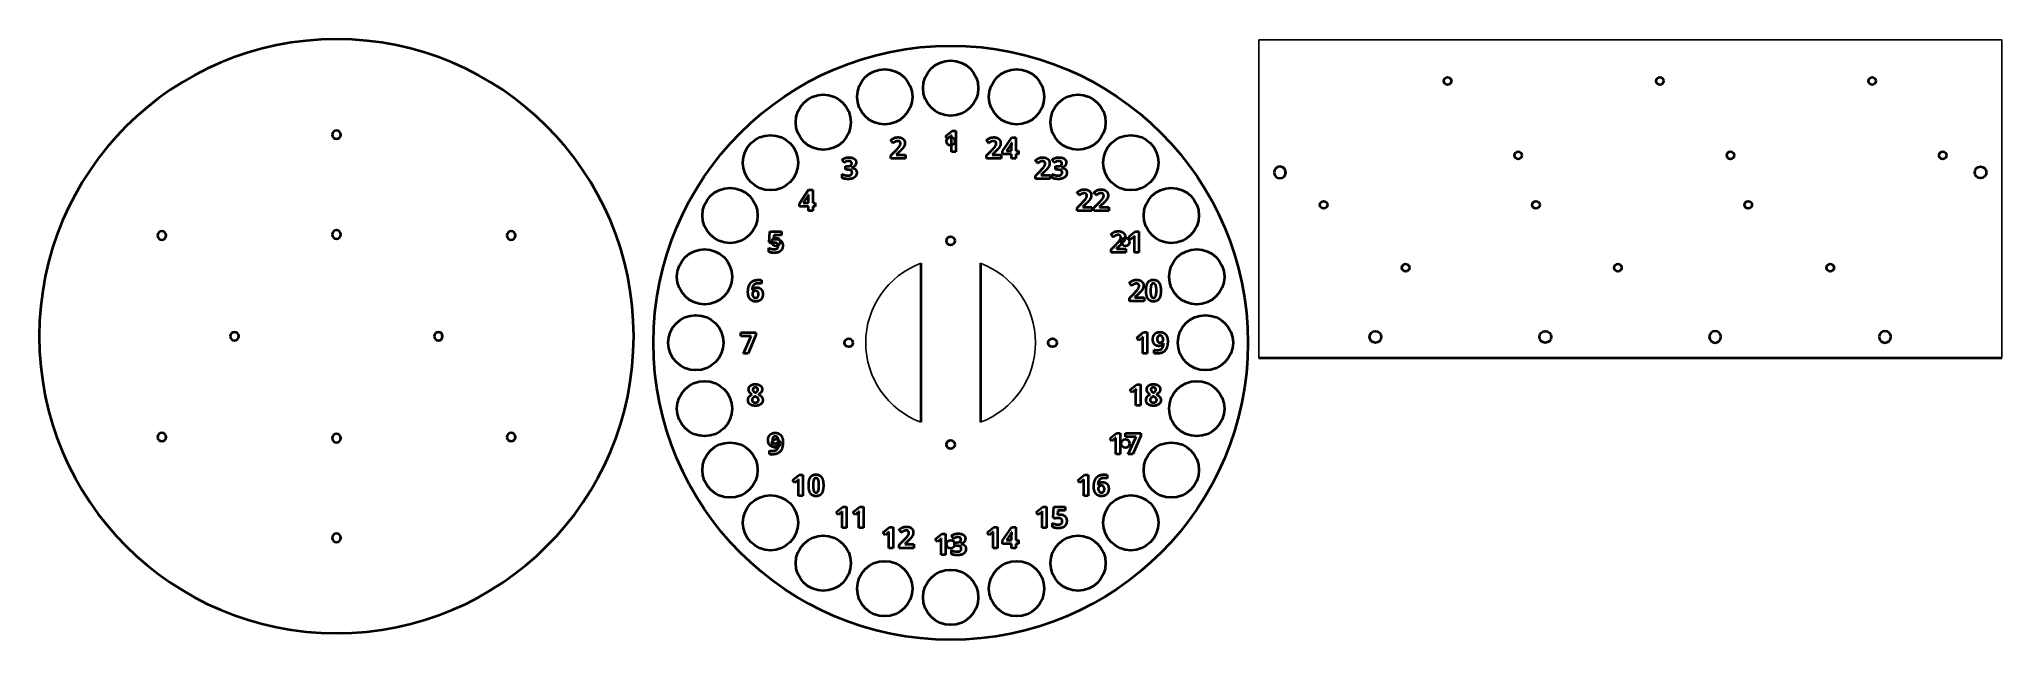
# Model space of a CAD drawing. Header units: millimetres. Extents: x 2266 to 3191, y 1477 to 1760.
import ezdxf

# ---------------------------------------------------------------- set-up
doc = ezdxf.new("R2010")
doc.units = ezdxf.units.MM
doc.layers.add('ModelSketch_Visible', color=7, linetype='Continuous', lineweight=40)
doc.layers.add('Visible', color=7, linetype='Continuous', lineweight=40)

msp = doc.modelspace()

# ---------------------------------------------------------------- linework, layer by layer
for p, q in [((2840.82, 1759.86), (3190.82, 1759.86)), ((2840.82, 1759.86), (2840.82, 1609.86)), ((3190.82, 1759.86), (3190.82, 1609.86))]:
    msp.add_line(p, q)
for start, end in [(110.48732, 249.51268), (290.48732, 69.51268)]:
    msp.add_arc((2695.74, 1617.1), 40, start, end)
at = {"layer": 'ModelSketch_Visible'}
for p, q in [((2668.63, 1711.15), (2667.49, 1712.5)), ((2693.24, 1714.47), (2696.44, 1717.02)), ((2694.26, 1713.21), (2693.24, 1714.47)), ((2695.4, 1714.13), (2694.26, 1713.21)), ((2696.07, 1712.84), (2696.09, 1713.78)), ((2696.07, 1707.1), (2696.07, 1712.84)), ((2696.09, 1713.78), (2696.12, 1714.81)), ((2696.44, 1717.02), (2698.16, 1717.02)), ((2698.16, 1717.02), (2698.16, 1707.1)), ((2713.73, 1711.15), (2712.59, 1712.5)), ((2720.23, 1707.38), (2724.58, 1713.78)), ((2723.89, 1710.29), (2722.07, 1707.55)), ((2724.55, 1711.38), (2724.49, 1711.38)), ((2724.58, 1713.78), (2726.51, 1713.78)), ((2726.51, 1713.78), (2726.51, 1707.55)), ((2645.61, 1702.01), (2644.64, 1703.45)), ((2667.52, 1705.32), (2670.01, 1707.84)), ((2667.52, 1703.86), (2667.52, 1705.32)), ((2674.45, 1703.86), (2667.52, 1703.86)), ((2671.4, 1706.92), (2670.13, 1705.72)), ((2670.13, 1705.72), (2670.13, 1705.63)), ((2670.13, 1705.63), (2674.45, 1705.63)), ((2674.45, 1705.63), (2674.45, 1703.86)), ((2698.16, 1707.1), (2696.07, 1707.1)), ((2712.62, 1705.32), (2715.11, 1707.84)), ((2712.62, 1703.86), (2712.62, 1705.32)), ((2719.55, 1703.86), (2712.62, 1703.86)), ((2716.5, 1706.92), (2715.23, 1705.72)), ((2715.23, 1705.72), (2715.23, 1705.63)), ((2715.23, 1705.63), (2719.55, 1705.63)), ((2719.55, 1705.63), (2719.55, 1703.86)), ((2720.23, 1705.92), (2720.23, 1707.38)), ((2724.46, 1705.92), (2720.23, 1705.92)), ((2722.07, 1707.55), (2724.46, 1707.55)), ((2724.46, 1707.55), (2724.46, 1709.23)), ((2724.46, 1703.86), (2724.46, 1705.92)), ((2726.51, 1703.86), (2724.46, 1703.86)), ((2726.51, 1707.55), (2727.7, 1707.55)), ((2726.51, 1705.92), (2726.51, 1703.86)), ((2727.7, 1705.92), (2726.51, 1705.92)), ((2727.7, 1707.55), (2727.7, 1705.92)), ((2736.8, 1701.66), (2735.66, 1703.01)), ((2744.57, 1702.01), (2743.6, 1703.45)), ((2644.63, 1694.77), (2644.63, 1696.56)), ((2646.15, 1700.27), (2646.92, 1700.27)), ((2646.15, 1698.67), (2646.15, 1700.27)), ((2646.91, 1698.67), (2646.15, 1698.67)), ((2649.05, 1699.6), (2649.05, 1699.56)), ((2735.69, 1695.83), (2738.18, 1698.35)), ((2735.69, 1694.37), (2735.69, 1695.83)), ((2742.62, 1694.37), (2735.69, 1694.37)), ((2739.58, 1697.43), (2738.3, 1696.23)), ((2738.3, 1696.23), (2738.3, 1696.14)), ((2738.3, 1696.14), (2742.62, 1696.14)), ((2742.62, 1696.14), (2742.62, 1694.37)), ((2743.59, 1694.77), (2743.59, 1696.56)), ((2745.12, 1700.27), (2745.88, 1700.27)), ((2745.12, 1698.67), (2745.12, 1700.27)), ((2745.87, 1698.67), (2745.12, 1698.67)), ((2748.02, 1699.6), (2748.02, 1699.56)), ((2624.5, 1682.79), (2628.85, 1689.19)), ((2624.5, 1681.33), (2624.5, 1682.79)), ((2628.16, 1685.71), (2626.34, 1682.96)), ((2626.34, 1682.96), (2628.73, 1682.96)), ((2628.73, 1682.96), (2628.73, 1684.64)), ((2628.82, 1686.79), (2628.77, 1686.79)), ((2628.85, 1689.19), (2630.78, 1689.19)), ((2630.78, 1689.19), (2630.78, 1682.96)), ((2630.78, 1682.96), (2631.97, 1682.96)), ((2631.97, 1682.96), (2631.97, 1681.33)), ((2756.43, 1686.57), (2755.29, 1687.92)), ((2755.32, 1680.74), (2757.81, 1683.25)), ((2759.2, 1682.33), (2757.93, 1681.13)), ((2764.36, 1686.57), (2763.22, 1687.92)), ((2763.24, 1680.74), (2765.73, 1683.25)), ((2767.13, 1682.33), (2765.86, 1681.13)), ((2628.73, 1681.33), (2624.5, 1681.33)), ((2628.73, 1679.28), (2628.73, 1681.33)), ((2630.78, 1679.28), (2628.73, 1679.28)), ((2630.78, 1681.33), (2630.78, 1679.28)), ((2631.97, 1681.33), (2630.78, 1681.33)), ((2755.32, 1679.28), (2755.32, 1680.74)), ((2762.25, 1679.28), (2755.32, 1679.28)), ((2757.93, 1681.13), (2757.93, 1681.04)), ((2757.93, 1681.04), (2762.25, 1681.04)), ((2762.25, 1681.04), (2762.25, 1679.28)), ((2763.24, 1679.28), (2763.24, 1680.74)), ((2770.18, 1679.28), (2763.24, 1679.28)), ((2765.86, 1681.13), (2765.86, 1681.04)), ((2765.86, 1681.04), (2770.18, 1681.04)), ((2770.18, 1681.04), (2770.18, 1679.28)), ((2610.24, 1664.46), (2610.62, 1669.52)), ((2611.08, 1664.02), (2610.24, 1664.46)), ((2610.62, 1669.52), (2615.99, 1669.52)), ((2612.45, 1667.74), (2612.27, 1665.79)), ((2612.27, 1665.79), (2612.51, 1665.84)), ((2615.99, 1667.74), (2612.45, 1667.74)), ((2615.99, 1669.52), (2615.99, 1667.74)), ((2772.4, 1666.89), (2771.26, 1668.24)), ((2779.48, 1666.97), (2782.68, 1669.52)), ((2780.49, 1665.71), (2779.48, 1666.97)), ((2781.63, 1666.63), (2780.49, 1665.71)), ((2782.3, 1665.34), (2782.32, 1666.28)), ((2782.3, 1659.6), (2782.3, 1665.34)), ((2782.32, 1666.28), (2782.36, 1667.31)), ((2782.68, 1669.52), (2784.4, 1669.52)), ((2784.4, 1669.52), (2784.4, 1659.6)), ((2610.05, 1660), (2610.05, 1661.81)), ((2771.29, 1661.06), (2773.78, 1663.58)), ((2771.29, 1659.6), (2771.29, 1661.06)), ((2778.22, 1659.6), (2771.29, 1659.6)), ((2775.18, 1662.66), (2773.9, 1661.46)), ((2773.9, 1661.46), (2773.9, 1661.37)), ((2773.9, 1661.37), (2778.22, 1661.37)), ((2778.22, 1661.37), (2778.22, 1659.6)), ((2784.4, 1659.6), (2782.3, 1659.6)), ((2606.58, 1646.62), (2606.58, 1644.94)), ((2681.74, 1654.57), (2681.74, 1579.63)), ((2709.74, 1654.57), (2709.74, 1579.63)), ((2602.2, 1641.98), (2602.29, 1641.98)), ((2781.05, 1643.98), (2779.91, 1645.33)), ((2779.93, 1638.15), (2782.42, 1640.66)), ((2779.93, 1636.69), (2779.93, 1638.15)), ((2786.86, 1636.69), (2779.93, 1636.69)), ((2783.82, 1639.75), (2782.54, 1638.55)), ((2782.54, 1638.55), (2782.54, 1638.45)), ((2782.54, 1638.45), (2786.86, 1638.45)), ((2786.86, 1638.45), (2786.86, 1636.69)), ((2596.92, 1620.24), (2596.92, 1622)), ((2596.92, 1622), (2604.04, 1622)), ((2601.81, 1620.24), (2596.92, 1620.24)), ((2598.09, 1612.1), (2601.81, 1620.24)), ((2604.04, 1620.69), (2600.29, 1612.1)), ((2604.04, 1622), (2604.04, 1620.69)), ((2783.43, 1619.47), (2786.62, 1622.02)), ((2784.44, 1618.21), (2783.43, 1619.47)), ((2785.58, 1619.13), (2784.44, 1618.21)), ((2786.25, 1617.84), (2786.27, 1618.78)), ((2786.25, 1612.1), (2786.25, 1617.84)), ((2786.27, 1618.78), (2786.3, 1619.81)), ((2786.62, 1622.02), (2788.34, 1622.02)), ((2788.34, 1622.02), (2788.34, 1612.1)), ((2600.29, 1612.1), (2598.09, 1612.1)), ((2788.34, 1612.1), (2786.25, 1612.1)), ((2791.67, 1612.06), (2791.67, 1613.74)), ((2796.05, 1616.7), (2795.97, 1616.7)), ((2780.19, 1594.89), (2783.38, 1597.43)), ((2781.2, 1593.62), (2780.19, 1594.89)), ((2782.34, 1594.54), (2781.2, 1593.62)), ((2783.01, 1593.25), (2783.03, 1594.19)), ((2783.01, 1587.51), (2783.01, 1593.25)), ((2783.03, 1594.19), (2783.07, 1595.22)), ((2783.38, 1597.43), (2785.11, 1597.43)), ((2785.11, 1597.43), (2785.11, 1587.51)), ((2785.11, 1587.51), (2783.01, 1587.51)), ((2770.68, 1571.97), (2773.87, 1574.52)), ((2771.69, 1570.71), (2770.68, 1571.97)), ((2772.83, 1571.63), (2771.69, 1570.71)), ((2773.52, 1571.28), (2773.55, 1572.31)), ((2773.87, 1574.52), (2775.6, 1574.52)), ((2775.6, 1574.52), (2775.6, 1564.6)), ((2778.16, 1574.5), (2785.27, 1574.5)), ((2778.16, 1572.74), (2778.16, 1574.5)), ((2783.05, 1572.74), (2778.16, 1572.74)), ((2779.32, 1564.6), (2783.05, 1572.74)), ((2785.27, 1573.19), (2781.52, 1564.6)), ((2785.27, 1574.5), (2785.27, 1573.19)), ((2610.44, 1564.56), (2610.44, 1566.24)), ((2614.81, 1569.2), (2614.73, 1569.2)), ((2773.5, 1570.34), (2773.52, 1571.28)), ((2773.5, 1564.6), (2773.5, 1570.34)), ((2775.6, 1564.6), (2773.5, 1564.6)), ((2781.52, 1564.6), (2779.32, 1564.6)), ((2621.26, 1552.3), (2624.45, 1554.84)), ((2624.45, 1554.84), (2626.18, 1554.84)), ((2626.18, 1554.84), (2626.18, 1544.93)), ((2755.58, 1552.3), (2758.78, 1554.84)), ((2758.78, 1554.84), (2760.5, 1554.84)), ((2760.5, 1554.84), (2760.5, 1544.93)), ((2769.48, 1554.85), (2769.48, 1553.18)), ((2622.27, 1551.04), (2621.26, 1552.3)), ((2623.41, 1551.95), (2622.27, 1551.04)), ((2624.08, 1550.66), (2624.1, 1551.61)), ((2624.08, 1544.93), (2624.08, 1550.66)), ((2626.18, 1544.93), (2624.08, 1544.93)), ((2624.1, 1551.61), (2624.13, 1552.64)), ((2756.59, 1551.04), (2755.58, 1552.3)), ((2757.73, 1551.95), (2756.59, 1551.04)), ((2758.4, 1550.66), (2758.42, 1551.61)), ((2758.4, 1544.93), (2758.4, 1550.66)), ((2760.5, 1544.93), (2758.4, 1544.93)), ((2758.42, 1551.61), (2758.46, 1552.64)), ((2765.1, 1550.22), (2765.19, 1550.22)), ((2641.78, 1537.2), (2644.98, 1539.74)), ((2642.79, 1535.94), (2641.78, 1537.2)), ((2643.93, 1536.86), (2642.79, 1535.94)), ((2644.6, 1535.57), (2644.62, 1536.51)), ((2644.6, 1529.83), (2644.6, 1535.57)), ((2644.62, 1536.51), (2644.66, 1537.54)), ((2644.98, 1539.74), (2646.7, 1539.74)), ((2646.7, 1539.74), (2646.7, 1529.83)), ((2649.71, 1537.2), (2652.9, 1539.74)), ((2650.72, 1535.94), (2649.71, 1537.2)), ((2651.86, 1536.86), (2650.72, 1535.94)), ((2652.53, 1535.57), (2652.55, 1536.51)), ((2652.53, 1529.83), (2652.53, 1535.57)), ((2652.55, 1536.51), (2652.58, 1537.54)), ((2652.9, 1539.74), (2654.63, 1539.74)), ((2654.63, 1539.74), (2654.63, 1529.83)), ((2736, 1537.2), (2739.19, 1539.74)), ((2737.01, 1535.94), (2736, 1537.2)), ((2738.15, 1536.86), (2737.01, 1535.94)), ((2738.82, 1535.57), (2738.84, 1536.51)), ((2738.82, 1529.83), (2738.82, 1535.57)), ((2738.84, 1536.51), (2738.87, 1537.54)), ((2739.19, 1539.74), (2740.92, 1539.74)), ((2740.92, 1539.74), (2740.92, 1529.83)), ((2743.98, 1534.69), (2744.35, 1539.74)), ((2744.81, 1534.24), (2743.98, 1534.69)), ((2744.35, 1539.74), (2749.73, 1539.74)), ((2746.19, 1537.97), (2746.01, 1536.02)), ((2746.01, 1536.02), (2746.25, 1536.07)), ((2749.73, 1537.97), (2746.19, 1537.97)), ((2749.73, 1539.74), (2749.73, 1537.97)), ((2646.7, 1529.83), (2644.6, 1529.83)), ((2654.63, 1529.83), (2652.53, 1529.83)), ((2663.82, 1527.71), (2667.01, 1530.25)), ((2664.83, 1526.45), (2663.82, 1527.71)), ((2665.97, 1527.37), (2664.83, 1526.45)), ((2666.64, 1526.08), (2666.66, 1527.02)), ((2666.64, 1520.34), (2666.64, 1526.08)), ((2666.66, 1527.02), (2666.69, 1528.05)), ((2667.01, 1530.25), (2668.74, 1530.25)), ((2668.74, 1530.25), (2668.74, 1520.34)), ((2672.59, 1527.63), (2671.46, 1528.98)), ((2688.45, 1524.47), (2691.65, 1527.02)), ((2691.65, 1527.02), (2693.37, 1527.02)), ((2693.37, 1527.02), (2693.37, 1517.1)), ((2697.07, 1524.74), (2696.1, 1526.18)), ((2712.88, 1527.71), (2716.08, 1530.25)), ((2713.89, 1526.45), (2712.88, 1527.71)), ((2715.03, 1527.37), (2713.89, 1526.45)), ((2715.7, 1526.08), (2715.73, 1527.02)), ((2715.7, 1520.34), (2715.7, 1526.08)), ((2715.73, 1527.02), (2715.76, 1528.05)), ((2716.08, 1530.25), (2717.8, 1530.25)), ((2717.8, 1530.25), (2717.8, 1520.34)), ((2720.23, 1523.85), (2724.58, 1530.25)), ((2723.89, 1526.77), (2722.07, 1524.02)), ((2724.46, 1524.02), (2724.46, 1525.7)), ((2724.55, 1527.85), (2724.49, 1527.85)), ((2724.58, 1530.25), (2726.51, 1530.25)), ((2726.51, 1530.25), (2726.51, 1524.02)), ((2740.92, 1529.83), (2738.82, 1529.83)), ((2743.78, 1530.23), (2743.78, 1532.04)), ((2668.74, 1520.34), (2666.64, 1520.34)), ((2671.48, 1521.8), (2673.97, 1524.31)), ((2671.48, 1520.34), (2671.48, 1521.8)), ((2678.41, 1520.34), (2671.48, 1520.34)), ((2675.37, 1523.4), (2674.09, 1522.2)), ((2674.09, 1522.2), (2674.09, 1522.1)), ((2674.09, 1522.1), (2678.41, 1522.1)), ((2678.41, 1522.1), (2678.41, 1520.34)), ((2689.47, 1523.21), (2688.45, 1524.47)), ((2690.6, 1524.13), (2689.47, 1523.21)), ((2691.28, 1522.84), (2691.3, 1523.78)), ((2691.28, 1517.1), (2691.28, 1522.84)), ((2693.37, 1517.1), (2691.28, 1517.1)), ((2691.3, 1523.78), (2691.33, 1524.81)), ((2696.09, 1517.5), (2696.09, 1519.28)), ((2697.62, 1523), (2698.38, 1523)), ((2697.62, 1521.39), (2697.62, 1523)), ((2698.37, 1521.39), (2697.62, 1521.39)), ((2700.52, 1522.32), (2700.52, 1522.28)), ((2717.8, 1520.34), (2715.7, 1520.34)), ((2720.23, 1522.39), (2720.23, 1523.85)), ((2724.46, 1522.39), (2720.23, 1522.39)), ((2722.07, 1524.02), (2724.46, 1524.02)), ((2724.46, 1520.34), (2724.46, 1522.39)), ((2726.51, 1520.34), (2724.46, 1520.34)), ((2726.51, 1524.02), (2727.7, 1524.02)), ((2726.51, 1522.39), (2726.51, 1520.34)), ((2727.7, 1522.39), (2726.51, 1522.39)), ((2727.7, 1524.02), (2727.7, 1522.39))]:
    msp.add_line(p, q, dxfattribs=at)
for centre, radius in [((2695.74, 1617.1), 140), ((2695.74, 1737.1), 13), ((2664.69, 1733.01), 13), ((2726.8, 1733.01), 13), ((2635.74, 1721.02), 13), ((2755.74, 1721.02), 13), ((2610.89, 1701.95), 13), ((2695.74, 1712.1), 2), ((2780.6, 1701.95), 13), ((2591.82, 1677.1), 13), ((2799.67, 1677.1), 13), ((2613.47, 1664.6), 2), ((2695.74, 1665.1), 2), ((2778.02, 1664.6), 2), ((2579.83, 1648.16), 13), ((2811.65, 1648.16), 13), ((2575.74, 1617.1), 13), ((2815.74, 1617.1), 13), ((2647.74, 1617.1), 2), ((2743.74, 1617.1), 2), ((2579.83, 1586.04), 13), ((2811.65, 1586.04), 13), ((2613.47, 1569.6), 2), ((2778.02, 1569.6), 2), ((2591.82, 1557.1), 13), ((2695.74, 1569.1), 2), ((2799.67, 1557.1), 13), ((2610.89, 1532.25), 13), ((2780.6, 1532.25), 13), ((2635.74, 1513.18), 13), ((2755.74, 1513.18), 13), ((2695.74, 1522.1), 2), ((2664.69, 1501.19), 13), ((2695.74, 1497.1), 13), ((2726.8, 1501.19), 13)]:
    msp.add_circle(centre, radius, dxfattribs=at)
for points in [[(2667.49, 1712.5), (2668.22, 1713.13), (2668.7, 1713.39)], [(2669.76, 1711.91), (2669.22, 1711.64), (2668.63, 1711.15)], [(2668.7, 1713.39), (2669.19, 1713.64), (2669.76, 1713.78)], [(2669.76, 1713.78), (2670.33, 1713.92), (2671.03, 1713.92)], [(2670.88, 1712.17), (2670.31, 1712.17), (2669.76, 1711.91)], [(2671.76, 1711.88), (2671.43, 1712.17), (2670.88, 1712.17)], [(2671.03, 1713.92), (2671.96, 1713.92), (2672.67, 1713.58)], [(2671.45, 1709.41), (2671.79, 1709.85), (2671.94, 1710.22)], [(2672.09, 1710.99), (2672.09, 1711.59), (2671.76, 1711.88)], [(2671.94, 1710.22), (2672.09, 1710.59), (2672.09, 1710.99)], [(2672.67, 1713.58), (2673.38, 1713.24), (2673.78, 1712.63)], [(2673.78, 1712.63), (2674.17, 1712.02), (2674.17, 1711.24)], [(2674.17, 1711.24), (2674.17, 1710.55), (2673.93, 1709.95)], [(2696.12, 1714.81), (2695.6, 1714.29), (2695.4, 1714.13)], [(2712.59, 1712.5), (2713.32, 1713.13), (2713.8, 1713.39)], [(2714.86, 1711.91), (2714.32, 1711.64), (2713.73, 1711.15)], [(2713.8, 1713.39), (2714.29, 1713.64), (2714.86, 1713.78)], [(2714.86, 1713.78), (2715.43, 1713.92), (2716.13, 1713.92)], [(2715.98, 1712.17), (2715.41, 1712.17), (2714.86, 1711.91)], [(2716.86, 1711.88), (2716.53, 1712.17), (2715.98, 1712.17)], [(2716.13, 1713.92), (2717.06, 1713.92), (2717.77, 1713.58)], [(2716.55, 1709.41), (2716.89, 1709.85), (2717.04, 1710.22)], [(2717.19, 1710.99), (2717.19, 1711.59), (2716.86, 1711.88)], [(2717.04, 1710.22), (2717.19, 1710.59), (2717.19, 1710.99)], [(2717.77, 1713.58), (2718.48, 1713.24), (2718.88, 1712.63)], [(2718.88, 1712.63), (2719.27, 1712.02), (2719.27, 1711.24)], [(2719.27, 1711.24), (2719.27, 1710.55), (2719.03, 1709.95)], [(2724.49, 1711.38), (2724.24, 1710.82), (2723.89, 1710.29)], [(2724.46, 1709.23), (2724.46, 1709.65), (2724.49, 1710.45)], [(2724.49, 1710.45), (2724.53, 1711.25), (2724.55, 1711.38)], [(2644.64, 1703.45), (2646, 1704.43), (2647.88, 1704.43)], [(2646.73, 1702.57), (2646.23, 1702.41), (2645.61, 1702.01)], [(2647.73, 1702.74), (2647.24, 1702.74), (2646.73, 1702.57)], [(2649.14, 1701.61), (2649.14, 1702.74), (2647.73, 1702.74)], [(2647.88, 1704.43), (2649.41, 1704.43), (2650.31, 1703.81)], [(2648.6, 1700.58), (2649.14, 1700.88), (2649.14, 1701.61)], [(2650.31, 1703.81), (2651.2, 1703.18), (2651.2, 1702.07)], [(2651.2, 1702.07), (2651.2, 1701.14), (2650.64, 1700.49)], [(2670.01, 1707.84), (2671.11, 1708.97), (2671.45, 1709.41)], [(2673.18, 1708.72), (2672.68, 1708.09), (2671.4, 1706.92)], [(2673.93, 1709.95), (2673.69, 1709.35), (2673.18, 1708.72)], [(2715.11, 1707.84), (2716.21, 1708.97), (2716.55, 1709.41)], [(2718.28, 1708.72), (2717.78, 1708.09), (2716.5, 1706.92)], [(2719.03, 1709.95), (2718.79, 1709.35), (2718.28, 1708.72)], [(2735.66, 1703.01), (2736.39, 1703.64), (2736.88, 1703.9)], [(2737.94, 1702.42), (2737.39, 1702.15), (2736.8, 1701.66)], [(2736.88, 1703.9), (2737.36, 1704.15), (2737.93, 1704.29)], [(2737.93, 1704.29), (2738.5, 1704.43), (2739.2, 1704.43)], [(2739.05, 1702.68), (2738.48, 1702.68), (2737.94, 1702.42)], [(2739.93, 1702.39), (2739.6, 1702.68), (2739.05, 1702.68)], [(2739.2, 1704.43), (2740.13, 1704.43), (2740.84, 1704.09)], [(2740.26, 1701.5), (2740.26, 1702.1), (2739.93, 1702.39)], [(2740.11, 1700.73), (2740.26, 1701.1), (2740.26, 1701.5)], [(2740.84, 1704.09), (2741.56, 1703.75), (2741.95, 1703.14)], [(2741.95, 1703.14), (2742.34, 1702.53), (2742.34, 1701.75)], [(2742.34, 1701.75), (2742.34, 1701.06), (2742.1, 1700.46)], [(2743.6, 1703.45), (2744.96, 1704.43), (2746.84, 1704.43)], [(2745.7, 1702.57), (2745.19, 1702.41), (2744.57, 1702.01)], [(2746.69, 1702.74), (2746.2, 1702.74), (2745.7, 1702.57)], [(2748.1, 1701.61), (2748.1, 1702.74), (2746.69, 1702.74)], [(2746.84, 1704.43), (2748.38, 1704.43), (2749.27, 1703.81)], [(2747.57, 1700.58), (2748.1, 1700.88), (2748.1, 1701.61)], [(2749.27, 1703.81), (2750.16, 1703.18), (2750.16, 1702.07)], [(2750.16, 1702.07), (2750.16, 1701.14), (2749.6, 1700.49)], [(2644.63, 1696.56), (2645.2, 1696.27), (2645.89, 1696.08)], [(2647.49, 1694.24), (2645.88, 1694.24), (2644.63, 1694.77)], [(2645.89, 1696.08), (2646.59, 1695.9), (2647.26, 1695.9)], [(2648.72, 1698.37), (2648.15, 1698.67), (2646.91, 1698.67)], [(2646.92, 1700.27), (2648.07, 1700.27), (2648.6, 1700.58)], [(2647.26, 1695.9), (2648.3, 1695.9), (2648.8, 1696.25)], [(2650.45, 1695.03), (2649.41, 1694.24), (2647.49, 1694.24)], [(2649.29, 1697.39), (2649.29, 1698.08), (2648.72, 1698.37)], [(2648.8, 1696.25), (2649.29, 1696.6), (2649.29, 1697.39)], [(2650.64, 1700.49), (2650.07, 1699.84), (2649.05, 1699.6)], [(2649.05, 1699.56), (2650.26, 1699.41), (2650.87, 1698.83)], [(2651.49, 1697.26), (2651.49, 1695.83), (2650.45, 1695.03)], [(2650.87, 1698.83), (2651.49, 1698.25), (2651.49, 1697.26)], [(2738.18, 1698.35), (2739.29, 1699.48), (2739.62, 1699.92)], [(2741.36, 1699.23), (2740.85, 1698.6), (2739.58, 1697.43)], [(2739.62, 1699.92), (2739.96, 1700.35), (2740.11, 1700.73)], [(2742.1, 1700.46), (2741.86, 1699.86), (2741.36, 1699.23)], [(2743.59, 1696.56), (2744.17, 1696.27), (2744.86, 1696.08)], [(2746.45, 1694.24), (2744.84, 1694.24), (2743.59, 1694.77)], [(2744.86, 1696.08), (2745.55, 1695.9), (2746.23, 1695.9)], [(2747.69, 1698.37), (2747.12, 1698.67), (2745.87, 1698.67)], [(2745.88, 1700.27), (2747.03, 1700.27), (2747.57, 1700.58)], [(2746.23, 1695.9), (2747.27, 1695.9), (2747.76, 1696.25)], [(2749.42, 1695.03), (2748.38, 1694.24), (2746.45, 1694.24)], [(2748.26, 1697.39), (2748.26, 1698.08), (2747.69, 1698.37)], [(2747.76, 1696.25), (2748.26, 1696.6), (2748.26, 1697.39)], [(2749.6, 1700.49), (2749.04, 1699.84), (2748.02, 1699.6)], [(2748.02, 1699.56), (2749.22, 1699.41), (2749.84, 1698.83)], [(2750.45, 1697.26), (2750.45, 1695.83), (2749.42, 1695.03)], [(2749.84, 1698.83), (2750.45, 1698.25), (2750.45, 1697.26)], [(2628.77, 1686.79), (2628.51, 1686.23), (2628.16, 1685.71)], [(2628.73, 1684.64), (2628.73, 1685.06), (2628.77, 1685.86)], [(2628.77, 1685.86), (2628.8, 1686.66), (2628.82, 1686.79)], [(2755.29, 1687.92), (2756.02, 1688.54), (2756.5, 1688.8)], [(2757.56, 1687.32), (2757.02, 1687.05), (2756.43, 1686.57)], [(2756.5, 1688.8), (2756.99, 1689.06), (2757.56, 1689.19)], [(2757.56, 1689.19), (2758.13, 1689.33), (2758.83, 1689.33)], [(2758.68, 1687.58), (2758.11, 1687.58), (2757.56, 1687.32)], [(2757.81, 1683.25), (2758.91, 1684.38), (2759.25, 1684.82)], [(2759.56, 1687.29), (2759.23, 1687.58), (2758.68, 1687.58)], [(2758.83, 1689.33), (2759.76, 1689.33), (2760.47, 1688.99)], [(2760.98, 1684.13), (2760.48, 1683.5), (2759.2, 1682.33)], [(2759.25, 1684.82), (2759.59, 1685.26), (2759.74, 1685.63)], [(2759.89, 1686.4), (2759.89, 1687), (2759.56, 1687.29)], [(2759.74, 1685.63), (2759.89, 1686), (2759.89, 1686.4)], [(2760.47, 1688.99), (2761.18, 1688.66), (2761.58, 1688.05)], [(2761.73, 1685.36), (2761.49, 1684.76), (2760.98, 1684.13)], [(2761.58, 1688.05), (2761.97, 1687.43), (2761.97, 1686.65)], [(2761.97, 1686.65), (2761.97, 1685.96), (2761.73, 1685.36)], [(2763.22, 1687.92), (2763.95, 1688.54), (2764.43, 1688.8)], [(2765.49, 1687.32), (2764.95, 1687.05), (2764.36, 1686.57)], [(2764.43, 1688.8), (2764.91, 1689.06), (2765.48, 1689.19)], [(2765.48, 1689.19), (2766.05, 1689.33), (2766.76, 1689.33)], [(2766.61, 1687.58), (2766.03, 1687.58), (2765.49, 1687.32)], [(2765.73, 1683.25), (2766.84, 1684.38), (2767.18, 1684.82)], [(2767.49, 1687.29), (2767.16, 1687.58), (2766.61, 1687.58)], [(2766.76, 1689.33), (2767.69, 1689.33), (2768.4, 1688.99)], [(2768.91, 1684.13), (2768.4, 1683.5), (2767.13, 1682.33)], [(2767.18, 1684.82), (2767.52, 1685.26), (2767.67, 1685.63)], [(2767.82, 1686.4), (2767.82, 1687), (2767.49, 1687.29)], [(2767.67, 1685.63), (2767.82, 1686), (2767.82, 1686.4)], [(2768.4, 1688.99), (2769.11, 1688.66), (2769.5, 1688.05)], [(2769.66, 1685.36), (2769.42, 1684.76), (2768.91, 1684.13)], [(2769.5, 1688.05), (2769.9, 1687.43), (2769.9, 1686.65)], [(2769.9, 1686.65), (2769.9, 1685.96), (2769.66, 1685.36)], [(2611.78, 1664.17), (2611.35, 1664.1), (2611.08, 1664.02)], [(2612.58, 1664.24), (2612.22, 1664.24), (2611.78, 1664.17)], [(2612.51, 1665.84), (2612.92, 1665.94), (2613.53, 1665.94)], [(2614.56, 1662.74), (2614.56, 1664.24), (2612.58, 1664.24)], [(2613.53, 1665.94), (2614.97, 1665.94), (2615.82, 1665.13)], [(2615.82, 1665.13), (2616.67, 1664.32), (2616.67, 1662.92)], [(2771.26, 1668.24), (2771.99, 1668.87), (2772.48, 1669.12)], [(2773.53, 1667.64), (2772.99, 1667.38), (2772.4, 1666.89)], [(2772.48, 1669.12), (2772.96, 1669.38), (2773.53, 1669.52)], [(2773.53, 1669.52), (2774.1, 1669.66), (2774.8, 1669.66)], [(2774.65, 1667.91), (2774.08, 1667.91), (2773.53, 1667.64)], [(2773.78, 1663.58), (2774.88, 1664.71), (2775.22, 1665.15)], [(2775.53, 1667.62), (2775.2, 1667.91), (2774.65, 1667.91)], [(2774.8, 1669.66), (2775.73, 1669.66), (2776.44, 1669.32)], [(2776.95, 1664.46), (2776.45, 1663.83), (2775.18, 1662.66)], [(2775.22, 1665.15), (2775.56, 1665.58), (2775.71, 1665.96)], [(2775.86, 1666.73), (2775.86, 1667.33), (2775.53, 1667.62)], [(2775.71, 1665.96), (2775.86, 1666.33), (2775.86, 1666.73)], [(2776.44, 1669.32), (2777.15, 1668.98), (2777.55, 1668.37)], [(2777.7, 1665.69), (2777.46, 1665.09), (2776.95, 1664.46)], [(2777.55, 1668.37), (2777.94, 1667.76), (2777.94, 1666.97)], [(2777.94, 1666.97), (2777.94, 1666.29), (2777.7, 1665.69)], [(2782.36, 1667.31), (2781.84, 1666.79), (2781.63, 1666.63)], [(2610.05, 1661.81), (2610.58, 1661.53), (2611.29, 1661.35)], [(2612.72, 1659.46), (2611.06, 1659.46), (2610.05, 1660)], [(2611.29, 1661.35), (2612.01, 1661.17), (2612.64, 1661.17)], [(2612.64, 1661.17), (2614.56, 1661.17), (2614.56, 1662.74)], [(2615.65, 1660.36), (2614.62, 1659.46), (2612.72, 1659.46)], [(2616.67, 1662.92), (2616.67, 1661.26), (2615.65, 1660.36)], [(2601.52, 1645.28), (2602.76, 1646.72), (2605.25, 1646.72)], [(2605.25, 1646.72), (2606.09, 1646.72), (2606.58, 1646.62)], [(2779.91, 1645.33), (2780.64, 1645.95), (2781.12, 1646.21)], [(2781.12, 1646.21), (2781.6, 1646.47), (2782.17, 1646.61)], [(2782.17, 1646.61), (2782.74, 1646.75), (2783.45, 1646.75)], [(2783.45, 1646.75), (2784.37, 1646.75), (2785.09, 1646.41)], [(2785.09, 1646.41), (2785.8, 1646.07), (2786.19, 1645.46)], [(2786.19, 1645.46), (2786.59, 1644.85), (2786.59, 1644.06)], [(2787.81, 1641.65), (2787.81, 1644.27), (2788.65, 1645.52)], [(2788.65, 1645.52), (2789.5, 1646.76), (2791.26, 1646.76)], [(2791.26, 1646.76), (2792.98, 1646.76), (2793.86, 1645.46)], [(2793.86, 1645.46), (2794.74, 1644.16), (2794.74, 1641.65)], [(2600.28, 1640.9), (2600.28, 1643.84), (2601.52, 1645.28)], [(2600.72, 1638.55), (2600.28, 1639.52), (2600.28, 1640.9)], [(2601.98, 1637.06), (2601.16, 1637.57), (2600.72, 1638.55)], [(2603.9, 1636.55), (2602.8, 1636.55), (2601.98, 1637.06)], [(2602.6, 1643.79), (2602.26, 1643.15), (2602.2, 1641.98)], [(2602.29, 1641.98), (2602.96, 1643.13), (2604.44, 1643.13)], [(2602.81, 1641.11), (2602.36, 1640.7), (2602.36, 1640.15)], [(2602.36, 1640.15), (2602.36, 1639.34), (2602.78, 1638.78)], [(2603.62, 1644.75), (2602.94, 1644.43), (2602.6, 1643.79)], [(2602.78, 1638.78), (2603.2, 1638.23), (2603.86, 1638.23)], [(2603.9, 1641.52), (2603.26, 1641.52), (2602.81, 1641.11)], [(2605.38, 1645.08), (2604.3, 1645.08), (2603.62, 1644.75)], [(2603.86, 1638.23), (2604.53, 1638.23), (2604.89, 1638.68)], [(2604.91, 1641.11), (2604.57, 1641.52), (2603.9, 1641.52)], [(2606.38, 1637.48), (2605.48, 1636.55), (2603.9, 1636.55)], [(2604.44, 1643.13), (2605.77, 1643.13), (2606.52, 1642.3)], [(2604.89, 1638.68), (2605.25, 1639.13), (2605.25, 1639.96)], [(2605.25, 1639.96), (2605.25, 1640.69), (2604.91, 1641.11)], [(2606.58, 1644.94), (2605.97, 1645.08), (2605.38, 1645.08)], [(2607.27, 1639.99), (2607.27, 1638.41), (2606.38, 1637.48)], [(2606.52, 1642.3), (2607.27, 1641.46), (2607.27, 1639.99)], [(2782.18, 1644.73), (2781.64, 1644.47), (2781.05, 1643.98)], [(2783.3, 1645), (2782.72, 1645), (2782.18, 1644.73)], [(2782.42, 1640.66), (2783.53, 1641.8), (2783.87, 1642.23)], [(2784.17, 1644.7), (2783.84, 1645), (2783.3, 1645)], [(2785.6, 1641.55), (2785.09, 1640.91), (2783.82, 1639.75)], [(2783.87, 1642.23), (2784.2, 1642.67), (2784.35, 1643.04)], [(2784.5, 1643.82), (2784.5, 1644.41), (2784.17, 1644.7)], [(2784.35, 1643.04), (2784.5, 1643.42), (2784.5, 1643.82)], [(2786.34, 1642.78), (2786.1, 1642.18), (2785.6, 1641.55)], [(2786.59, 1644.06), (2786.59, 1643.38), (2786.34, 1642.78)], [(2788.68, 1637.84), (2787.81, 1639.13), (2787.81, 1641.65)], [(2791.26, 1636.55), (2789.55, 1636.55), (2788.68, 1637.84)], [(2790.21, 1644.27), (2789.89, 1643.47), (2789.89, 1641.65)], [(2789.89, 1641.65), (2789.89, 1639.82), (2790.2, 1639.03)], [(2790.2, 1639.03), (2790.52, 1638.24), (2791.26, 1638.24)], [(2791.26, 1645.06), (2790.52, 1645.06), (2790.21, 1644.27)], [(2792.32, 1644.27), (2791.99, 1645.06), (2791.26, 1645.06)], [(2791.26, 1638.24), (2792, 1638.24), (2792.32, 1639.04)], [(2793.89, 1637.8), (2793.04, 1636.55), (2791.26, 1636.55)], [(2792.65, 1641.65), (2792.65, 1643.47), (2792.32, 1644.27)], [(2792.32, 1639.04), (2792.65, 1639.84), (2792.65, 1641.65)], [(2794.74, 1641.65), (2794.74, 1639.05), (2793.89, 1637.8)], [(2786.3, 1619.81), (2785.78, 1619.29), (2785.58, 1619.13)], [(2790.98, 1618.69), (2790.98, 1620.28), (2791.89, 1621.21)], [(2791.73, 1616.38), (2790.98, 1617.21), (2790.98, 1618.69)], [(2791.89, 1621.21), (2792.79, 1622.13), (2794.35, 1622.13)], [(2793.38, 1620), (2793.01, 1619.55), (2793.01, 1618.71)], [(2793.01, 1618.71), (2793.01, 1618), (2793.34, 1617.57)], [(2794.39, 1620.45), (2793.74, 1620.45), (2793.38, 1620)], [(2794.35, 1622.13), (2795.45, 1622.13), (2796.28, 1621.62)], [(2795.47, 1619.89), (2795.05, 1620.45), (2794.39, 1620.45)], [(2795.44, 1617.57), (2795.9, 1617.99), (2795.9, 1618.53)], [(2795.9, 1618.53), (2795.9, 1619.34), (2795.47, 1619.89)], [(2796.28, 1621.62), (2797.1, 1621.1), (2797.54, 1620.12)], [(2797.98, 1617.79), (2797.98, 1614.86), (2796.75, 1613.41)], [(2797.54, 1620.12), (2797.98, 1619.14), (2797.98, 1617.79)], [(2791.67, 1613.74), (2792.24, 1613.6), (2792.87, 1613.6)], [(2793.01, 1611.96), (2792.13, 1611.96), (2791.67, 1612.06)], [(2793.77, 1615.55), (2792.47, 1615.55), (2791.73, 1616.38)], [(2792.87, 1613.6), (2793.92, 1613.6), (2794.6, 1613.91)], [(2796.75, 1613.41), (2795.51, 1611.96), (2793.01, 1611.96)], [(2793.34, 1617.57), (2793.67, 1617.15), (2794.35, 1617.15)], [(2795.06, 1615.8), (2794.54, 1615.55), (2793.77, 1615.55)], [(2794.35, 1617.15), (2794.99, 1617.15), (2795.44, 1617.57)], [(2794.6, 1613.91), (2795.27, 1614.22), (2795.63, 1614.88)], [(2795.97, 1616.7), (2795.57, 1616.06), (2795.06, 1615.8)], [(2795.63, 1614.88), (2795.99, 1615.54), (2796.05, 1616.7)], [(2600.3, 1590.03), (2600.3, 1590.88), (2600.75, 1591.54)], [(2601.22, 1588.07), (2600.3, 1588.76), (2600.3, 1590.03)], [(2600.6, 1595.18), (2600.6, 1596.24), (2601.48, 1596.9)], [(2600.97, 1593.84), (2600.6, 1594.45), (2600.6, 1595.18)], [(2600.75, 1591.54), (2601.2, 1592.19), (2602.19, 1592.7)], [(2602.19, 1592.7), (2601.35, 1593.23), (2600.97, 1593.84)], [(2601.48, 1596.9), (2602.36, 1597.56), (2603.78, 1597.56)], [(2603.68, 1591.83), (2602.24, 1591.17), (2602.24, 1590.15)], [(2602.24, 1590.15), (2602.24, 1589.57), (2602.64, 1589.24)], [(2602.9, 1595.75), (2602.57, 1595.48), (2602.57, 1595.01)], [(2602.57, 1595.01), (2602.57, 1594.61), (2602.84, 1594.29)], [(2602.84, 1594.29), (2603.1, 1593.96), (2603.78, 1593.62)], [(2603.77, 1596.03), (2603.23, 1596.03), (2602.9, 1595.75)], [(2604.92, 1590.99), (2604.54, 1591.39), (2603.68, 1591.83)], [(2604.64, 1595.75), (2604.3, 1596.03), (2603.77, 1596.03)], [(2603.78, 1597.56), (2605.21, 1597.56), (2606.08, 1596.91)], [(2603.78, 1593.62), (2604.45, 1593.94), (2604.71, 1594.26)], [(2604.97, 1595.01), (2604.97, 1595.48), (2604.64, 1595.75)], [(2604.71, 1594.26), (2604.97, 1594.59), (2604.97, 1595.01)], [(2605.31, 1590.14), (2605.31, 1590.59), (2604.92, 1590.99)], [(2604.92, 1589.25), (2605.31, 1589.59), (2605.31, 1590.14)], [(2606.53, 1593.81), (2606.11, 1593.22), (2605.17, 1592.75)], [(2605.17, 1592.75), (2606.28, 1592.15), (2606.77, 1591.51)], [(2606.08, 1596.91), (2606.95, 1596.26), (2606.95, 1595.16)], [(2607.25, 1590.08), (2607.25, 1588.86), (2606.3, 1588.12)], [(2606.95, 1595.16), (2606.95, 1594.4), (2606.53, 1593.81)], [(2606.77, 1591.51), (2607.25, 1590.86), (2607.25, 1590.08)], [(2783.07, 1595.22), (2782.54, 1594.7), (2782.34, 1594.54)], [(2787.79, 1590.03), (2787.79, 1590.88), (2788.24, 1591.54)], [(2788.71, 1588.07), (2787.79, 1588.76), (2787.79, 1590.03)], [(2788.09, 1595.18), (2788.09, 1596.24), (2788.97, 1596.9)], [(2788.46, 1593.84), (2788.09, 1594.45), (2788.09, 1595.18)], [(2788.24, 1591.54), (2788.69, 1592.19), (2789.68, 1592.7)], [(2789.68, 1592.7), (2788.84, 1593.23), (2788.46, 1593.84)], [(2788.97, 1596.9), (2789.85, 1597.56), (2791.27, 1597.56)], [(2791.17, 1591.83), (2789.73, 1591.17), (2789.73, 1590.15)], [(2789.73, 1590.15), (2789.73, 1589.57), (2790.13, 1589.24)], [(2790.39, 1595.75), (2790.06, 1595.48), (2790.06, 1595.01)], [(2790.06, 1595.01), (2790.06, 1594.61), (2790.33, 1594.29)], [(2790.33, 1594.29), (2790.59, 1593.96), (2791.27, 1593.62)], [(2791.26, 1596.03), (2790.72, 1596.03), (2790.39, 1595.75)], [(2792.41, 1590.99), (2792.03, 1591.39), (2791.17, 1591.83)], [(2792.13, 1595.75), (2791.79, 1596.03), (2791.26, 1596.03)], [(2791.27, 1597.56), (2792.7, 1597.56), (2793.57, 1596.91)], [(2791.27, 1593.62), (2791.94, 1593.94), (2792.2, 1594.26)], [(2792.46, 1595.01), (2792.46, 1595.48), (2792.13, 1595.75)], [(2792.2, 1594.26), (2792.46, 1594.59), (2792.46, 1595.01)], [(2792.8, 1590.14), (2792.8, 1590.59), (2792.41, 1590.99)], [(2792.41, 1589.25), (2792.8, 1589.59), (2792.8, 1590.14)], [(2794.02, 1593.81), (2793.6, 1593.22), (2792.66, 1592.75)], [(2792.66, 1592.75), (2793.77, 1592.15), (2794.26, 1591.51)], [(2793.57, 1596.91), (2794.44, 1596.26), (2794.44, 1595.16)], [(2794.74, 1590.08), (2794.74, 1588.86), (2793.79, 1588.12)], [(2794.44, 1595.16), (2794.44, 1594.4), (2794.02, 1593.81)], [(2794.26, 1591.51), (2794.74, 1590.86), (2794.74, 1590.08)], [(2603.78, 1587.38), (2602.15, 1587.38), (2601.22, 1588.07)], [(2602.64, 1589.24), (2603.05, 1588.92), (2603.76, 1588.92)], [(2603.76, 1588.92), (2604.53, 1588.92), (2604.92, 1589.25)], [(2606.3, 1588.12), (2605.34, 1587.38), (2603.78, 1587.38)], [(2791.27, 1587.38), (2789.64, 1587.38), (2788.71, 1588.07)], [(2790.13, 1589.24), (2790.54, 1588.92), (2791.24, 1588.92)], [(2791.24, 1588.92), (2792.02, 1588.92), (2792.41, 1589.25)], [(2793.79, 1588.12), (2792.83, 1587.38), (2791.27, 1587.38)], [(2609.75, 1571.19), (2609.75, 1572.78), (2610.65, 1573.71)], [(2610.65, 1573.71), (2611.56, 1574.63), (2613.12, 1574.63)], [(2612.14, 1572.5), (2611.77, 1572.05), (2611.77, 1571.21)], [(2613.16, 1572.95), (2612.51, 1572.95), (2612.14, 1572.5)], [(2613.12, 1574.63), (2614.22, 1574.63), (2615.04, 1574.12)], [(2614.24, 1572.39), (2613.81, 1572.95), (2613.16, 1572.95)], [(2614.66, 1571.03), (2614.66, 1571.84), (2614.24, 1572.39)], [(2615.04, 1574.12), (2615.86, 1573.6), (2616.3, 1572.62)], [(2616.3, 1572.62), (2616.74, 1571.64), (2616.74, 1570.29)], [(2773.55, 1572.31), (2773.03, 1571.79), (2772.83, 1571.63)], [(2610.49, 1568.88), (2609.75, 1569.71), (2609.75, 1571.19)], [(2610.44, 1566.24), (2611.01, 1566.1), (2611.63, 1566.1)], [(2611.77, 1564.46), (2610.89, 1564.46), (2610.44, 1564.56)], [(2612.53, 1568.05), (2611.24, 1568.05), (2610.49, 1568.88)], [(2611.63, 1566.1), (2612.68, 1566.1), (2613.36, 1566.41)], [(2611.77, 1571.21), (2611.77, 1570.5), (2612.11, 1570.07)], [(2615.51, 1565.91), (2614.28, 1564.46), (2611.77, 1564.46)], [(2612.11, 1570.07), (2612.44, 1569.65), (2613.12, 1569.65)], [(2613.82, 1568.3), (2613.31, 1568.05), (2612.53, 1568.05)], [(2613.12, 1569.65), (2613.75, 1569.65), (2614.21, 1570.07)], [(2613.36, 1566.41), (2614.04, 1566.72), (2614.4, 1567.38)], [(2614.73, 1569.2), (2614.34, 1568.56), (2613.82, 1568.3)], [(2614.21, 1570.07), (2614.66, 1570.49), (2614.66, 1571.03)], [(2614.4, 1567.38), (2614.76, 1568.04), (2614.81, 1569.2)], [(2616.74, 1570.29), (2616.74, 1567.36), (2615.51, 1565.91)], [(2628.87, 1549.88), (2628.87, 1552.51), (2629.72, 1553.75)], [(2629.72, 1553.75), (2630.56, 1555), (2632.33, 1555)], [(2632.33, 1553.3), (2631.59, 1553.3), (2631.27, 1552.5)], [(2632.33, 1555), (2634.04, 1555), (2634.92, 1553.7)], [(2633.38, 1552.5), (2633.05, 1553.3), (2632.33, 1553.3)], [(2634.92, 1553.7), (2635.8, 1552.39), (2635.8, 1549.88)], [(2763.18, 1549.14), (2763.18, 1552.08), (2764.42, 1553.52)], [(2764.42, 1553.52), (2765.67, 1554.96), (2768.15, 1554.96)], [(2766.52, 1552.99), (2765.84, 1552.67), (2765.5, 1552.03)], [(2768.28, 1553.32), (2767.2, 1553.32), (2766.52, 1552.99)], [(2768.15, 1554.96), (2769, 1554.96), (2769.48, 1554.85)], [(2769.48, 1553.18), (2768.87, 1553.32), (2768.28, 1553.32)], [(2624.13, 1552.64), (2623.61, 1552.12), (2623.41, 1551.95)], [(2629.74, 1546.08), (2628.87, 1547.37), (2628.87, 1549.88)], [(2632.33, 1544.79), (2630.61, 1544.79), (2629.74, 1546.08)], [(2631.27, 1552.5), (2630.95, 1551.71), (2630.95, 1549.88)], [(2630.95, 1549.88), (2630.95, 1548.06), (2631.26, 1547.27)], [(2631.26, 1547.27), (2631.58, 1546.48), (2632.33, 1546.48)], [(2632.33, 1546.48), (2633.06, 1546.48), (2633.39, 1547.28)], [(2634.95, 1546.04), (2634.1, 1544.79), (2632.33, 1544.79)], [(2633.71, 1549.88), (2633.71, 1551.71), (2633.38, 1552.5)], [(2633.39, 1547.28), (2633.71, 1548.08), (2633.71, 1549.88)], [(2635.8, 1549.88), (2635.8, 1547.29), (2634.95, 1546.04)], [(2758.46, 1552.64), (2757.94, 1552.12), (2757.73, 1551.95)], [(2763.62, 1546.78), (2763.18, 1547.76), (2763.18, 1549.14)], [(2764.88, 1545.3), (2764.06, 1545.81), (2763.62, 1546.78)], [(2766.8, 1544.79), (2765.7, 1544.79), (2764.88, 1545.3)], [(2765.5, 1552.03), (2765.16, 1551.39), (2765.1, 1550.22)], [(2765.19, 1550.22), (2765.86, 1551.37), (2767.34, 1551.37)], [(2765.71, 1549.35), (2765.26, 1548.93), (2765.26, 1548.39)], [(2765.26, 1548.39), (2765.26, 1547.58), (2765.68, 1547.02)], [(2765.68, 1547.02), (2766.11, 1546.47), (2766.76, 1546.47)], [(2766.8, 1549.76), (2766.16, 1549.76), (2765.71, 1549.35)], [(2766.76, 1546.47), (2767.43, 1546.47), (2767.79, 1546.92)], [(2767.81, 1549.34), (2767.48, 1549.76), (2766.8, 1549.76)], [(2769.28, 1545.72), (2768.39, 1544.79), (2766.8, 1544.79)], [(2767.34, 1551.37), (2768.67, 1551.37), (2769.42, 1550.54)], [(2767.79, 1546.92), (2768.15, 1547.37), (2768.15, 1548.2)], [(2768.15, 1548.2), (2768.15, 1548.93), (2767.81, 1549.34)], [(2770.18, 1548.23), (2770.18, 1546.64), (2769.28, 1545.72)], [(2769.42, 1550.54), (2770.18, 1549.7), (2770.18, 1548.23)], [(2644.66, 1537.54), (2644.14, 1537.02), (2643.93, 1536.86)], [(2652.58, 1537.54), (2652.06, 1537.02), (2651.86, 1536.86)], [(2738.87, 1537.54), (2738.35, 1537.02), (2738.15, 1536.86)], [(2746.31, 1534.47), (2745.95, 1534.47), (2745.52, 1534.4)], [(2746.25, 1536.07), (2746.66, 1536.16), (2747.27, 1536.16)], [(2748.3, 1532.97), (2748.3, 1534.47), (2746.31, 1534.47)], [(2747.27, 1536.16), (2748.71, 1536.16), (2749.56, 1535.36)], [(2749.56, 1535.36), (2750.41, 1534.55), (2750.41, 1533.15)], [(2666.69, 1528.05), (2666.17, 1527.53), (2665.97, 1527.37)], [(2671.46, 1528.98), (2672.19, 1529.6), (2672.67, 1529.86)], [(2673.73, 1528.38), (2673.18, 1528.12), (2672.59, 1527.63)], [(2672.67, 1529.86), (2673.15, 1530.12), (2673.72, 1530.26)], [(2673.72, 1530.26), (2674.29, 1530.4), (2674.99, 1530.4)], [(2674.85, 1528.65), (2674.27, 1528.65), (2673.73, 1528.38)], [(2673.97, 1524.31), (2675.08, 1525.44), (2675.42, 1525.88)], [(2675.72, 1528.35), (2675.39, 1528.65), (2674.85, 1528.65)], [(2674.99, 1530.4), (2675.92, 1530.4), (2676.64, 1530.06)], [(2677.15, 1525.19), (2676.64, 1524.56), (2675.37, 1523.4)], [(2675.42, 1525.88), (2675.75, 1526.32), (2675.9, 1526.69)], [(2676.05, 1527.47), (2676.05, 1528.06), (2675.72, 1528.35)], [(2675.9, 1526.69), (2676.05, 1527.07), (2676.05, 1527.47)], [(2676.64, 1530.06), (2677.35, 1529.72), (2677.74, 1529.11)], [(2677.89, 1526.42), (2677.65, 1525.82), (2677.15, 1525.19)], [(2677.74, 1529.11), (2678.14, 1528.5), (2678.14, 1527.71)], [(2678.14, 1527.71), (2678.14, 1527.02), (2677.89, 1526.42)], [(2696.1, 1526.18), (2697.46, 1527.16), (2699.34, 1527.16)], [(2698.2, 1525.3), (2697.69, 1525.14), (2697.07, 1524.74)], [(2699.19, 1525.46), (2698.7, 1525.46), (2698.2, 1525.3)], [(2700.6, 1524.34), (2700.6, 1525.46), (2699.19, 1525.46)], [(2699.34, 1527.16), (2700.88, 1527.16), (2701.77, 1526.53)], [(2701.77, 1526.53), (2702.66, 1525.91), (2702.66, 1524.8)], [(2715.76, 1528.05), (2715.24, 1527.53), (2715.03, 1527.37)], [(2724.49, 1527.85), (2724.24, 1527.3), (2723.89, 1526.77)], [(2724.46, 1525.7), (2724.46, 1526.12), (2724.49, 1526.92)], [(2724.49, 1526.92), (2724.53, 1527.72), (2724.55, 1527.85)], [(2743.78, 1532.04), (2744.32, 1531.76), (2745.03, 1531.58)], [(2746.46, 1529.69), (2744.8, 1529.69), (2743.78, 1530.23)], [(2745.52, 1534.4), (2745.09, 1534.33), (2744.81, 1534.24)], [(2745.03, 1531.58), (2745.74, 1531.4), (2746.38, 1531.4)], [(2746.38, 1531.4), (2748.3, 1531.4), (2748.3, 1532.97)], [(2749.39, 1530.59), (2748.36, 1529.69), (2746.46, 1529.69)], [(2750.41, 1533.15), (2750.41, 1531.48), (2749.39, 1530.59)], [(2691.33, 1524.81), (2690.81, 1524.29), (2690.6, 1524.13)], [(2696.09, 1519.28), (2696.67, 1518.99), (2697.36, 1518.81)], [(2698.95, 1516.96), (2697.34, 1516.96), (2696.09, 1517.5)], [(2697.36, 1518.81), (2698.05, 1518.63), (2698.73, 1518.63)], [(2700.19, 1521.1), (2699.62, 1521.39), (2698.37, 1521.39)], [(2698.38, 1523), (2699.53, 1523), (2700.07, 1523.3)], [(2698.73, 1518.63), (2699.77, 1518.63), (2700.26, 1518.98)], [(2701.92, 1517.76), (2700.88, 1516.96), (2698.95, 1516.96)], [(2700.07, 1523.3), (2700.6, 1523.61), (2700.6, 1524.34)], [(2700.76, 1520.11), (2700.76, 1520.81), (2700.19, 1521.1)], [(2700.26, 1518.98), (2700.76, 1519.33), (2700.76, 1520.11)], [(2702.1, 1523.22), (2701.54, 1522.57), (2700.52, 1522.32)], [(2700.52, 1522.28), (2701.72, 1522.13), (2702.34, 1521.55)], [(2702.95, 1519.99), (2702.95, 1518.56), (2701.92, 1517.76)], [(2702.66, 1524.8), (2702.66, 1523.87), (2702.1, 1523.22)], [(2702.34, 1521.55), (2702.95, 1520.97), (2702.95, 1519.99)]]:
    msp.add_open_spline(points, degree=2, dxfattribs=at)
at = {"layer": 'Visible'}
msp.add_line((3190.82, 1609.86), (2840.82, 1609.86), dxfattribs=at)
at = {"layer": 'Visible', "extrusion": (0, 0, -1)}
for centre, radius in [((-2406.46, 1620.14), 140), ((-2406.46, 1715.14), 2), ((-2850.82, 1697.36), 2.75), ((-2324.19, 1667.64), 2), ((-2406.46, 1668.14), 2), ((-2488.73, 1667.64), 2), ((-2358.46, 1620.14), 2), ((-2454.46, 1620.14), 2), ((-3055.82, 1619.86), 2.75), ((-3135.82, 1619.86), 2.75), ((-2324.19, 1572.64), 2), ((-2406.46, 1572.14), 2), ((-2488.73, 1572.64), 2), ((-2406.46, 1525.14), 2)]:
    msp.add_circle(centre, radius, dxfattribs=at)
at = {"layer": 'Visible'}
for centre, radius in [((2929.8, 1740.46), 1.75), ((3029.8, 1740.46), 1.75), ((3129.8, 1740.46), 1.75), ((2963.02, 1705.44), 1.75), ((3063.02, 1705.44), 1.75), ((3163.02, 1705.44), 1.75), ((3180.82, 1697.36), 2.75), ((2871.42, 1682.09), 1.75), ((2971.42, 1682.09), 1.75), ((3071.42, 1682.09), 1.75), ((2910.04, 1652.46), 1.75), ((3010.04, 1652.46), 1.75), ((3110.04, 1652.46), 1.75), ((2895.82, 1619.86), 2.75), ((2975.82, 1619.86), 2.75)]:
    msp.add_circle(centre, radius, dxfattribs=at)

doc.saveas('drawing.dxf')
